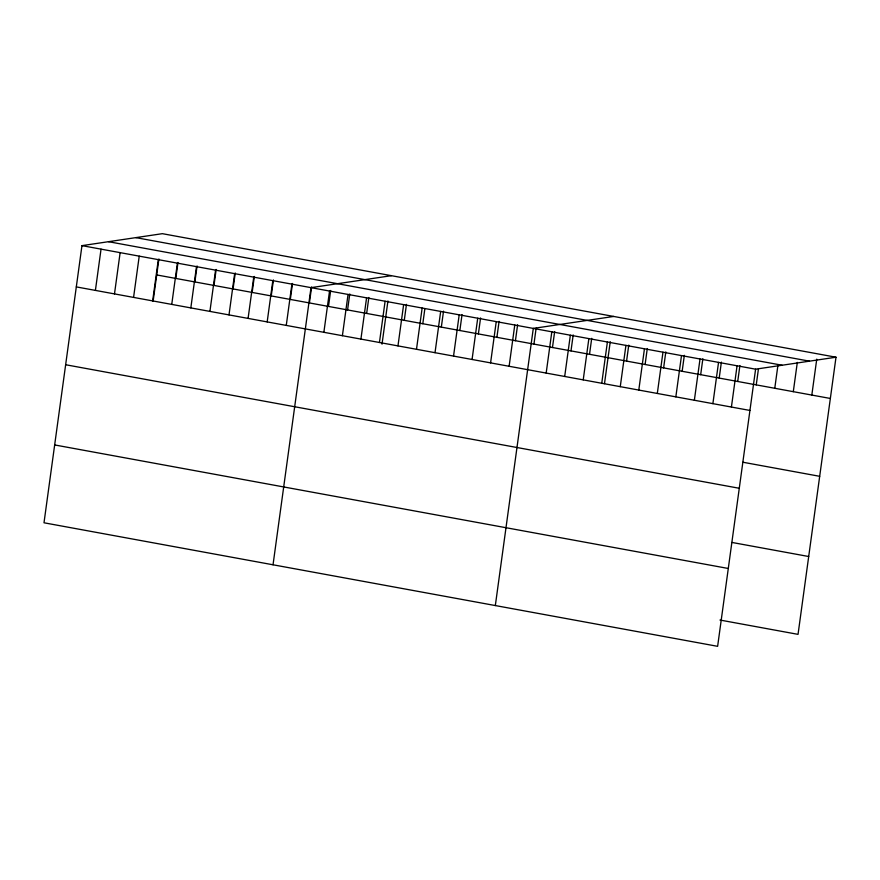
<?xml version="1.0" encoding="UTF-8"?>
<svg xmlns="http://www.w3.org/2000/svg" width="880" height="880" viewBox="0 0 880 880"><rect width="100%" height="100%" fill="white"/><g stroke="black" fill="none" stroke-linecap="round" stroke-linejoin="round"><path stroke-width="1.32" d="M836 357.214L162.371 233.673L81.961 245.641L44 522.786L717.629 646.327L755.59 369.182L836 357.214L798.039 634.359L719.972 620.037M95.403 290.4L101.046 249.139M114.488 293.898L120.131 252.648M133.573 297.396L139.227 256.146M152.658 300.894L158.312 259.644M153.164 300.872L158.906 258.962M171.743 304.403L177.397 263.142M175.802 278.432L177.991 262.46M190.828 307.901L196.482 266.64M194.887 281.93L197.076 265.958M209.913 311.399L215.567 270.149M213.983 285.428L216.161 269.456M228.998 314.897L234.652 273.647M233.068 288.926L235.257 272.965M248.083 318.406L253.737 277.145M252.153 292.435L254.342 276.463M267.179 321.904L272.822 280.643M271.238 295.933L273.427 279.961M286.264 325.402L291.907 284.141M290.323 299.431L292.512 283.459M273.031 564.795L311.003 287.65L391.402 275.682M309.408 302.929L311.597 286.957M323.873 332.299L329.527 291.049M328.493 306.427L330.682 290.466M342.397 335.698L348.051 294.437M347.578 309.936L349.767 293.964M360.921 339.097L366.575 297.836M366.663 313.434L368.852 297.462M379.445 342.496L385.099 301.235M382.019 344.179L387.937 300.96M397.969 345.884L403.623 304.634M404.283 320.331L406.461 304.359M416.493 349.283L422.147 308.033M422.807 323.73L424.809 309.089M435.017 352.682L440.671 311.432M441.331 327.129L443.52 311.157M453.541 356.081L459.195 314.82M459.855 330.517L462.044 314.556M472.065 359.48L477.719 318.219M478.379 333.916L480.568 317.955M490.589 362.879L496.243 321.618M496.903 337.315L499.092 321.343M509.124 366.278L514.767 325.017M515.427 340.714L517.616 324.742M495.33 605.561L533.291 328.416L613.701 316.448M533.951 344.113L536.14 328.141M546.172 373.065L551.815 331.815M552.475 347.512L554.664 331.54M564.696 376.464L570.35 335.214M570.999 350.911L573.188 334.939M583.22 379.863L588.874 338.602M589.523 354.299L591.712 338.338M601.744 383.262L607.398 342.001M604.494 383.647L610.236 341.726M620.268 386.661L625.922 345.4M626.571 361.097L628.76 345.125M638.792 390.049L644.446 348.799M645.106 364.496L647.284 348.524M657.316 393.448L662.97 352.198M663.63 367.895L665.808 351.923M675.84 396.847L681.494 355.597M682.154 371.294L684.343 355.322M694.364 400.246L700.018 358.996M700.678 374.693L702.867 358.721M712.888 403.645L718.542 362.384M719.202 378.081L721.391 362.12M731.412 407.044L737.066 365.783M737.726 381.48L739.915 365.508M756.25 384.879L758.439 368.907M774.774 388.278L777.876 365.651M793.298 391.677L797.313 362.395M811.822 395.076L816.75 359.139M135.839 237.622L809.468 361.163M108.493 241.692L782.122 365.233M81.961 245.641L755.59 369.182M156.717 274.934L830.346 398.464M76.318 286.902L749.936 410.443M742.94 462.242L819.687 476.311M65.648 364.738L739.277 488.279M731.951 542.443L808.698 556.512M54.659 444.939L728.288 568.48"/></g></svg>
